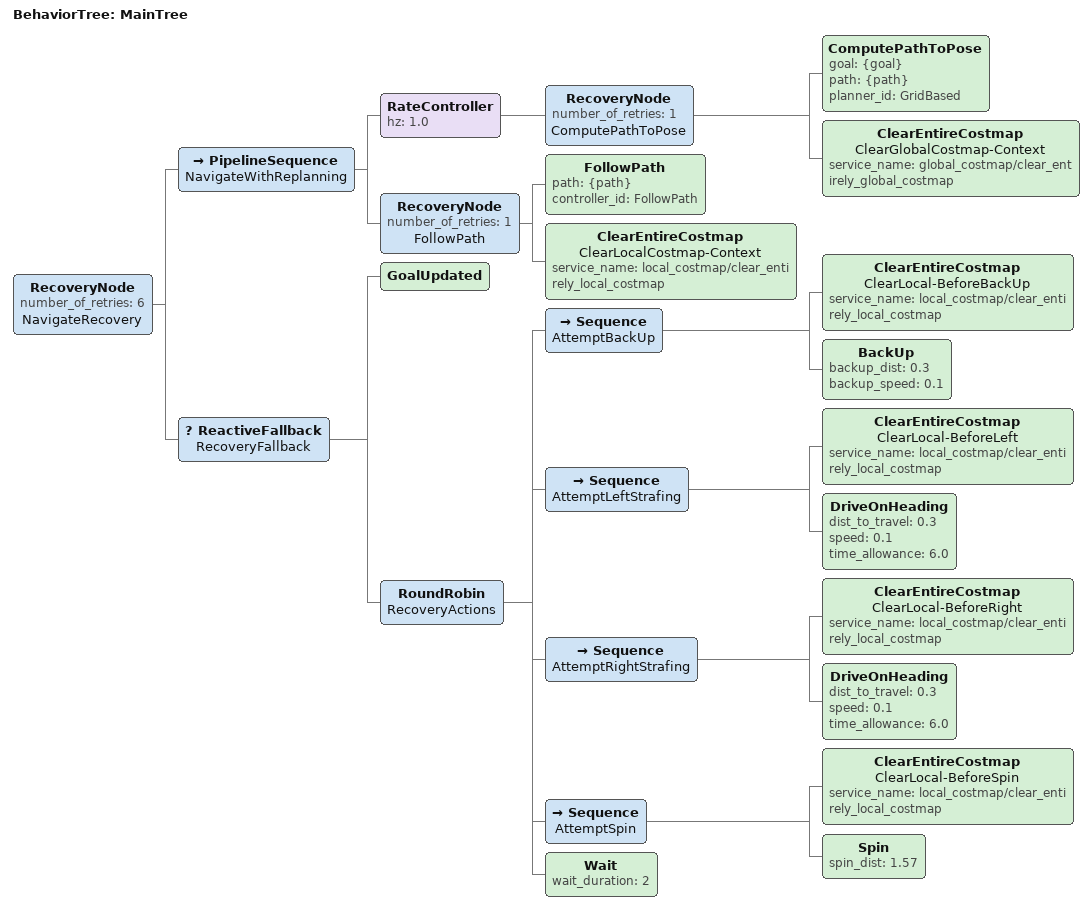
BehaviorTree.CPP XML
<?xml version="1.0" encoding="UTF-8"?>
<root main_tree_to_execute="MainTree">
  <BehaviorTree ID="MainTree">
    <RecoveryNode number_of_retries="6" name="NavigateRecovery">
      <PipelineSequence name="NavigateWithReplanning">
        <RateController hz="1.0">
          <RecoveryNode number_of_retries="1" name="ComputePathToPose">
            <ComputePathToPose goal="{goal}" path="{path}" planner_id="GridBased"/>
            <ClearEntireCostmap name="ClearGlobalCostmap-Context" service_name="global_costmap/clear_entirely_global_costmap"/>
          </RecoveryNode>
        </RateController>
        <RecoveryNode number_of_retries="1" name="FollowPath">
          <FollowPath path="{path}" controller_id="FollowPath"/>
          <ClearEntireCostmap name="ClearLocalCostmap-Context" service_name="local_costmap/clear_entirely_local_costmap"/>
        </RecoveryNode>
      </PipelineSequence>

      <ReactiveFallback name="RecoveryFallback">
        <GoalUpdated/>
        <RoundRobin name="RecoveryActions">
          <Sequence name="AttemptBackUp">
            <ClearEntireCostmap name="ClearLocal-BeforeBackUp" service_name="local_costmap/clear_entirely_local_costmap"/>
            <BackUp backup_dist="0.3" backup_speed="0.1"/>
          </Sequence>

          <Sequence name="AttemptLeftStrafing">
            <ClearEntireCostmap name="ClearLocal-BeforeLeft" service_name="local_costmap/clear_entirely_local_costmap"/>
            <DriveOnHeading dist_to_travel="0.3" speed="0.1" time_allowance="6.0"/>
          </Sequence>

          <Sequence name="AttemptRightStrafing">
            <ClearEntireCostmap name="ClearLocal-BeforeRight" service_name="local_costmap/clear_entirely_local_costmap"/>
            <DriveOnHeading dist_to_travel="0.3" speed="0.1" time_allowance="6.0"/>
          </Sequence>

          <Sequence name="AttemptSpin">
            <ClearEntireCostmap name="ClearLocal-BeforeSpin" service_name="local_costmap/clear_entirely_local_costmap"/>
            <Spin spin_dist="1.57"/>
          </Sequence>

          <Wait wait_duration="2"/>
        </RoundRobin>
      </ReactiveFallback>
    </RecoveryNode>
  </BehaviorTree>
</root>
